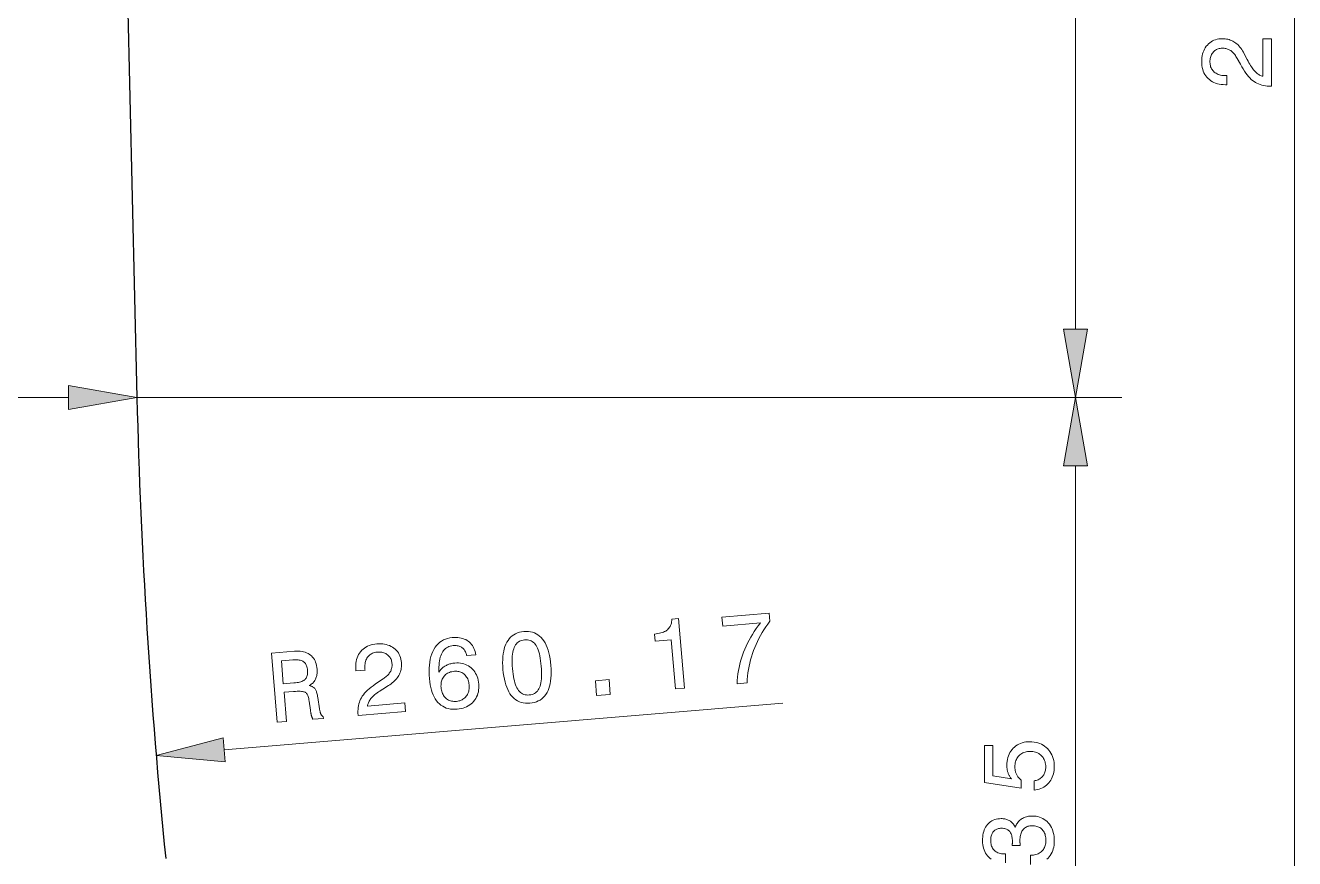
# Model space of a CAD drawing. Extents: x 0 to 297, y 0 to 420.
# Drawn here: x 169.6 to 224.5, y 208.8 to 244.9 of the extents above; entities that cross this region are included whole.
import ezdxf

# ---------------------------------------------------------------- set-up
doc = ezdxf.new("R2010")
doc.units = 0

msp = doc.modelspace()

# ---------------------------------------------------------------- linework, layer by layer
at = {"color": 7, "lineweight": 13}
for p, q in [((224.474, 155.716), (224.474, 349.807)), ((214.996, 231.716), (214.996, 267.807)), ((141.567, 228.761), (171.459, 228.761)), ((174.413, 228.761), (216.996, 228.761)), ((174.413, 228.761), (216.996, 228.761)), ((214.996, 196.716), (214.996, 225.807)), ((178.188, 213.527), (202.345, 215.546))]:
    msp.add_line(p, q, dxfattribs=at)
at = {"color": 7, "lineweight": 30}
msp.add_line((173.413, 270.761), (174.413, 228.761), dxfattribs=at)
at = {"color": 7, "lineweight": 13}
for points in [[(223.474, 242.22), (223.462, 242.22), (223.374, 242.222), (223.29, 242.228), (223.208, 242.238), (223.129, 242.253), (223.053, 242.271), (222.981, 242.294), (222.911, 242.321), (222.844, 242.352), (222.78, 242.387), (222.718, 242.426), (222.659, 242.471), (222.599, 242.522), (222.54, 242.58), (222.481, 242.645), (222.421, 242.716), (222.362, 242.794), (222.303, 242.879), (222.245, 242.97), (222.186, 243.068), (222.127, 243.173), (221.988, 243.428), (221.963, 243.472), (221.937, 243.515), (221.911, 243.554), (221.884, 243.592), (221.856, 243.626), (221.828, 243.659), (221.799, 243.688), (221.769, 243.716), (221.739, 243.741), (221.709, 243.763), (221.677, 243.783), (221.644, 243.801), (221.611, 243.817), (221.576, 243.83), (221.54, 243.842), (221.503, 243.851), (221.465, 243.859), (221.426, 243.864), (221.386, 243.867), (221.345, 243.868), (221.298, 243.867), (221.253, 243.862), (221.21, 243.854), (221.169, 243.842), (221.13, 243.827), (221.092, 243.809), (221.056, 243.788), (221.022, 243.764), (220.99, 243.736), (220.96, 243.705), (220.932, 243.671), (220.907, 243.635), (220.885, 243.597), (220.866, 243.556), (220.85, 243.514), (220.837, 243.469), (220.827, 243.422), (220.82, 243.373), (220.815, 243.321), (220.814, 243.267), (220.816, 243.214), (220.821, 243.163), (220.83, 243.115), (220.843, 243.068), (220.86, 243.024), (220.88, 242.982), (220.905, 242.943), (220.932, 242.906), (220.964, 242.871), (220.999, 242.838), (221.038, 242.809), (221.079, 242.782), (221.123, 242.758), (221.17, 242.738), (221.219, 242.721), (221.272, 242.706), (221.327, 242.695), (221.385, 242.688), (221.446, 242.683), (221.509, 242.681), (221.545, 242.681), (221.545, 242.289), (221.484, 242.289), (221.391, 242.292), (221.302, 242.3), (221.217, 242.313), (221.136, 242.332), (221.059, 242.357), (220.986, 242.386), (220.917, 242.421), (220.851, 242.462), (220.79, 242.508), (220.732, 242.559), (220.68, 242.615), (220.633, 242.675), (220.591, 242.738), (220.555, 242.806), (220.525, 242.877), (220.5, 242.952), (220.48, 243.031), (220.466, 243.114), (220.458, 243.2), (220.455, 243.291), (220.458, 243.377), (220.465, 243.461), (220.477, 243.541), (220.495, 243.618), (220.517, 243.691), (220.544, 243.761), (220.576, 243.827), (220.613, 243.89), (220.655, 243.95), (220.702, 244.006), (220.753, 244.058), (220.807, 244.105), (220.864, 244.146), (220.924, 244.181), (220.987, 244.211), (221.053, 244.236), (221.123, 244.255), (221.195, 244.268), (221.271, 244.277), (221.349, 244.279), (221.41, 244.278), (221.47, 244.273), (221.528, 244.265), (221.585, 244.254), (221.64, 244.239), (221.693, 244.222), (221.745, 244.201), (221.796, 244.177), (221.845, 244.15), (221.892, 244.119), (221.938, 244.085), (221.983, 244.048), (222.026, 244.008), (222.068, 243.964), (222.109, 243.917), (222.149, 243.866), (222.188, 243.812), (222.225, 243.755), (222.261, 243.694), (222.296, 243.63), (222.424, 243.377), (222.462, 243.307), (222.498, 243.241), (222.534, 243.179), (222.569, 243.121), (222.603, 243.067), (222.637, 243.018), (222.669, 242.972), (222.702, 242.93), (222.733, 242.893), (222.764, 242.859), (222.794, 242.829), (222.826, 242.801), (222.858, 242.775), (222.891, 242.751), (222.925, 242.729), (222.959, 242.709), (222.994, 242.692), (223.03, 242.676), (223.066, 242.663), (223.103, 242.652), (223.103, 244.279), (223.474, 244.279)], [(214.475, 231.716), (214.996, 228.761), (215.516, 231.716)], [(171.459, 228.24), (174.413, 228.761), (171.459, 229.282)], [(215.516, 225.807), (214.996, 228.761), (214.475, 225.807)], [(197.697, 216.161), (197.519, 218.287), (196.821, 218.229), (196.796, 218.533), (196.871, 218.542), (196.941, 218.553), (197.008, 218.567), (197.07, 218.582), (197.128, 218.6), (197.182, 218.62), (197.231, 218.642), (197.277, 218.667), (197.318, 218.694), (197.355, 218.723), (197.389, 218.755), (197.419, 218.79), (197.446, 218.827), (197.47, 218.868), (197.49, 218.912), (197.508, 218.959), (197.522, 219.009), (197.532, 219.062), (197.54, 219.119), (197.544, 219.178), (197.836, 219.202), (198.087, 216.194)], [(200.363, 216.384), (200.372, 216.529), (200.386, 216.672), (200.403, 216.814), (200.426, 216.954), (200.452, 217.092), (200.482, 217.228), (200.517, 217.363), (200.556, 217.497), (200.599, 217.628), (200.646, 217.758), (200.698, 217.887), (200.755, 218.015), (200.816, 218.143), (200.882, 218.27), (200.953, 218.396), (201.028, 218.521), (201.108, 218.646), (201.193, 218.77), (201.282, 218.893), (201.376, 219.016), (199.741, 218.879), (199.709, 219.272), (201.757, 219.443), (201.787, 219.086), (201.696, 218.966), (201.61, 218.844), (201.528, 218.722), (201.45, 218.598), (201.377, 218.472), (201.308, 218.345), (201.243, 218.217), (201.183, 218.088), (201.127, 217.957), (201.076, 217.825), (201.028, 217.691), (200.986, 217.556), (200.947, 217.42), (200.913, 217.282), (200.883, 217.142), (200.857, 217.001), (200.836, 216.858), (200.819, 216.714), (200.806, 216.568), (200.798, 216.42)], [(190.24, 217.006), (190.231, 217.154), (190.227, 217.296), (190.229, 217.43), (190.237, 217.558), (190.251, 217.679), (190.271, 217.794), (190.296, 217.901), (190.328, 218.002), (190.365, 218.095), (190.409, 218.182), (190.458, 218.262), (190.512, 218.335), (190.572, 218.4), (190.638, 218.457), (190.709, 218.507), (190.786, 218.549), (190.868, 218.584), (190.955, 218.611), (191.048, 218.631), (191.147, 218.643), (191.247, 218.647), (191.342, 218.643), (191.433, 218.631), (191.52, 218.611), (191.603, 218.582), (191.681, 218.545), (191.755, 218.5), (191.825, 218.446), (191.89, 218.385), (191.952, 218.315), (192.008, 218.236), (192.06, 218.15), (192.107, 218.057), (192.15, 217.955), (192.188, 217.845), (192.222, 217.728), (192.251, 217.602), (192.275, 217.469), (192.295, 217.328), (192.31, 217.179), (192.32, 217.03), (192.324, 216.888), (192.322, 216.753), (192.314, 216.625), (192.3, 216.504), (192.281, 216.39), (192.256, 216.283), (192.225, 216.183), (192.188, 216.09), (192.145, 216.004), (192.096, 215.925), (192.042, 215.853), (191.982, 215.789), (191.917, 215.733), (191.845, 215.683), (191.769, 215.642), (191.686, 215.607), (191.598, 215.58), (191.505, 215.561), (191.405, 215.548), (191.306, 215.544), (191.211, 215.548), (191.12, 215.56), (191.034, 215.581), (190.951, 215.609), (190.873, 215.646), (190.799, 215.691), (190.729, 215.745), (190.663, 215.807), (190.601, 215.877), (190.544, 215.955), (190.492, 216.041), (190.444, 216.134), (190.401, 216.235), (190.362, 216.344), (190.329, 216.461), (190.3, 216.586), (190.275, 216.718), (190.255, 216.858)], [(183.976, 215.014), (183.975, 215.027), (183.969, 215.114), (183.968, 215.199), (183.972, 215.281), (183.98, 215.361), (183.992, 215.438), (184.009, 215.512), (184.03, 215.584), (184.055, 215.653), (184.085, 215.72), (184.119, 215.784), (184.158, 215.847), (184.204, 215.911), (184.257, 215.975), (184.317, 216.04), (184.383, 216.104), (184.455, 216.17), (184.535, 216.236), (184.621, 216.302), (184.714, 216.369), (184.813, 216.436), (185.056, 216.596), (185.098, 216.625), (185.138, 216.654), (185.175, 216.683), (185.21, 216.713), (185.243, 216.744), (185.272, 216.775), (185.3, 216.806), (185.324, 216.838), (185.347, 216.87), (185.366, 216.902), (185.384, 216.935), (185.399, 216.969), (185.412, 217.004), (185.423, 217.04), (185.431, 217.076), (185.438, 217.114), (185.442, 217.152), (185.444, 217.192), (185.444, 217.232), (185.441, 217.273), (185.436, 217.32), (185.427, 217.364), (185.415, 217.406), (185.4, 217.446), (185.383, 217.484), (185.361, 217.52), (185.337, 217.554), (185.31, 217.586), (185.28, 217.615), (185.246, 217.643), (185.21, 217.668), (185.172, 217.69), (185.132, 217.708), (185.091, 217.724), (185.047, 217.737), (185.001, 217.746), (184.953, 217.752), (184.903, 217.756), (184.852, 217.756), (184.798, 217.753), (184.745, 217.746), (184.695, 217.737), (184.647, 217.723), (184.602, 217.706), (184.56, 217.686), (184.52, 217.662), (184.482, 217.635), (184.448, 217.604), (184.416, 217.57), (184.386, 217.532), (184.36, 217.491), (184.336, 217.448), (184.317, 217.402), (184.3, 217.354), (184.287, 217.303), (184.277, 217.249), (184.271, 217.193), (184.268, 217.135), (184.268, 217.074), (184.272, 217.01), (184.275, 216.975), (183.884, 216.942), (183.879, 217.003), (183.874, 217.096), (183.875, 217.185), (183.881, 217.271), (183.893, 217.353), (183.911, 217.432), (183.934, 217.508), (183.964, 217.58), (183.999, 217.648), (184.039, 217.713), (184.085, 217.774), (184.137, 217.832), (184.192, 217.884), (184.252, 217.93), (184.316, 217.972), (184.385, 218.008), (184.458, 218.039), (184.535, 218.065), (184.616, 218.086), (184.702, 218.101), (184.791, 218.112), (184.878, 218.116), (184.962, 218.116), (185.043, 218.11), (185.121, 218.1), (185.195, 218.084), (185.267, 218.062), (185.336, 218.036), (185.402, 218.004), (185.465, 217.967), (185.525, 217.925), (185.581, 217.879), (185.632, 217.829), (185.677, 217.776), (185.718, 217.719), (185.753, 217.658), (185.783, 217.594), (185.808, 217.527), (185.827, 217.456), (185.842, 217.381), (185.851, 217.303), (185.855, 217.242), (185.855, 217.182), (185.852, 217.124), (185.845, 217.066), (185.835, 217.01), (185.822, 216.955), (185.806, 216.902), (185.786, 216.85), (185.763, 216.799), (185.737, 216.749), (185.707, 216.7), (185.674, 216.653), (185.637, 216.606), (185.597, 216.56), (185.553, 216.515), (185.506, 216.472), (185.455, 216.429), (185.401, 216.387), (185.344, 216.346), (185.283, 216.306), (185.042, 216.157), (184.975, 216.114), (184.912, 216.072), (184.853, 216.031), (184.799, 215.991), (184.748, 215.953), (184.701, 215.915), (184.658, 215.879), (184.62, 215.843), (184.585, 215.809), (184.554, 215.775), (184.526, 215.742), (184.501, 215.708), (184.478, 215.674), (184.456, 215.639), (184.437, 215.604), (184.421, 215.568), (184.406, 215.532), (184.394, 215.495), (184.383, 215.458), (184.375, 215.42), (185.997, 215.555), (186.028, 215.186)], [(189.062, 217.635), (188.667, 217.602), (188.658, 217.647), (188.646, 217.69), (188.632, 217.73), (188.616, 217.768), (188.598, 217.803), (188.578, 217.836), (188.556, 217.867), (188.531, 217.895), (188.505, 217.921), (188.476, 217.945), (188.445, 217.966), (188.413, 217.984), (188.378, 218), (188.342, 218.013), (188.304, 218.023), (188.264, 218.031), (188.222, 218.036), (188.178, 218.039), (188.133, 218.039), (188.085, 218.036), (188.022, 218.028), (187.961, 218.015), (187.905, 217.996), (187.851, 217.973), (187.802, 217.944), (187.755, 217.911), (187.713, 217.872), (187.673, 217.828), (187.638, 217.779), (187.606, 217.725), (187.577, 217.666), (187.552, 217.601), (187.53, 217.531), (187.511, 217.456), (187.496, 217.375), (187.484, 217.289), (187.475, 217.198), (187.47, 217.102), (187.468, 217), (187.47, 216.893), (187.493, 216.926), (187.518, 216.959), (187.543, 216.99), (187.57, 217.019), (187.598, 217.047), (187.627, 217.073), (187.658, 217.098), (187.69, 217.122), (187.723, 217.144), (187.757, 217.164), (187.793, 217.183), (187.829, 217.201), (187.867, 217.217), (187.905, 217.231), (187.945, 217.243), (187.985, 217.254), (188.026, 217.264), (188.069, 217.272), (188.112, 217.278), (188.157, 217.282), (188.24, 217.287), (188.321, 217.285), (188.399, 217.278), (188.474, 217.265), (188.547, 217.246), (188.617, 217.222), (188.684, 217.192), (188.748, 217.156), (188.81, 217.115), (188.869, 217.068), (188.924, 217.016), (188.974, 216.96), (189.019, 216.9), (189.059, 216.837), (189.094, 216.769), (189.124, 216.698), (189.148, 216.622), (189.168, 216.543), (189.183, 216.46), (189.193, 216.373), (189.198, 216.285), (189.196, 216.2), (189.189, 216.118), (189.176, 216.039), (189.157, 215.963), (189.132, 215.89), (189.101, 215.819), (189.064, 215.752), (189.022, 215.687), (188.973, 215.625), (188.92, 215.568), (188.863, 215.515), (188.801, 215.468), (188.736, 215.426), (188.667, 215.389), (188.594, 215.358), (188.517, 215.332), (188.436, 215.311), (188.351, 215.296), (188.262, 215.286), (188.159, 215.281), (188.061, 215.283), (187.967, 215.294), (187.877, 215.312), (187.791, 215.338), (187.71, 215.371), (187.633, 215.412), (187.56, 215.461), (187.491, 215.518), (187.427, 215.582), (187.368, 215.653), (187.314, 215.732), (187.264, 215.817), (187.22, 215.909), (187.181, 216.008), (187.146, 216.114), (187.117, 216.227), (187.093, 216.347), (187.074, 216.473), (187.06, 216.607), (187.05, 216.764), (187.047, 216.914), (187.049, 217.058), (187.059, 217.195), (187.075, 217.325), (187.098, 217.448), (187.127, 217.565), (187.163, 217.675), (187.205, 217.778), (187.254, 217.874), (187.309, 217.963), (187.369, 218.043), (187.435, 218.115), (187.506, 218.179), (187.583, 218.234), (187.665, 218.281), (187.753, 218.319), (187.847, 218.349), (187.945, 218.371), (188.05, 218.384), (188.134, 218.389), (188.214, 218.389), (188.291, 218.385), (188.365, 218.376), (188.436, 218.362), (188.504, 218.344), (188.568, 218.321), (188.629, 218.293), (188.687, 218.261), (188.741, 218.224), (188.792, 218.183), (188.839, 218.138), (188.881, 218.089), (188.92, 218.036), (188.954, 217.979), (188.984, 217.918), (189.01, 217.853), (189.032, 217.784), (189.049, 217.712)], [(190.652, 217.04), (190.664, 216.92), (190.678, 216.807), (190.694, 216.701), (190.713, 216.601), (190.735, 216.509), (190.759, 216.423), (190.785, 216.344), (190.814, 216.272), (190.845, 216.207), (190.879, 216.149), (190.916, 216.097), (190.955, 216.051), (190.997, 216.011), (191.043, 215.977), (191.091, 215.95), (191.142, 215.928), (191.196, 215.912), (191.253, 215.903), (191.313, 215.899), (191.376, 215.901), (191.439, 215.909), (191.497, 215.923), (191.552, 215.942), (191.603, 215.966), (191.65, 215.996), (191.692, 216.031), (191.731, 216.071), (191.766, 216.117), (191.797, 216.168), (191.824, 216.224), (191.847, 216.287), (191.866, 216.356), (191.882, 216.431), (191.895, 216.514), (191.904, 216.602), (191.909, 216.698), (191.911, 216.799), (191.91, 216.908), (191.905, 217.023), (191.896, 217.144), (191.884, 217.266), (191.87, 217.381), (191.854, 217.488), (191.835, 217.588), (191.814, 217.682), (191.79, 217.768), (191.764, 217.847), (191.736, 217.919), (191.705, 217.984), (191.672, 218.042), (191.636, 218.093), (191.597, 218.138), (191.555, 218.177), (191.51, 218.211), (191.462, 218.238), (191.411, 218.26), (191.357, 218.275), (191.3, 218.285), (191.24, 218.288), (191.176, 218.286), (191.114, 218.278), (191.056, 218.264), (191.001, 218.245), (190.95, 218.221), (190.904, 218.191), (190.861, 218.155), (190.822, 218.115), (190.786, 218.068), (190.755, 218.017), (190.728, 217.96), (190.704, 217.896), (190.684, 217.827), (190.667, 217.751), (190.655, 217.669), (190.645, 217.58), (190.639, 217.485), (190.637, 217.383), (190.639, 217.275), (190.644, 217.161)], [(180.479, 214.722), (180.229, 217.707), (181.227, 217.79), (181.314, 217.795), (181.396, 217.796), (181.475, 217.791), (181.55, 217.782), (181.621, 217.769), (181.688, 217.75), (181.751, 217.727), (181.81, 217.699), (181.866, 217.667), (181.918, 217.629), (181.966, 217.587), (182.009, 217.541), (182.048, 217.491), (182.083, 217.436), (182.114, 217.377), (182.14, 217.313), (182.162, 217.245), (182.179, 217.173), (182.193, 217.096), (182.202, 217.015), (182.205, 216.967), (182.206, 216.919), (182.205, 216.874), (182.201, 216.829), (182.196, 216.786), (182.188, 216.744), (182.179, 216.704), (182.167, 216.665), (182.153, 216.627), (182.137, 216.591), (182.119, 216.556), (182.099, 216.522), (182.076, 216.49), (182.052, 216.459), (182.026, 216.43), (181.997, 216.402), (181.967, 216.376), (181.935, 216.351), (181.9, 216.328), (181.864, 216.306), (181.896, 216.298), (181.927, 216.288), (181.956, 216.277), (181.984, 216.265), (182.01, 216.252), (182.034, 216.237), (182.056, 216.221), (182.076, 216.204), (182.095, 216.185), (182.112, 216.165), (182.128, 216.142), (182.143, 216.116), (182.157, 216.087), (182.171, 216.054), (182.183, 216.017), (182.195, 215.978), (182.206, 215.935), (182.217, 215.888), (182.226, 215.838), (182.235, 215.785), (182.307, 215.302), (182.312, 215.271), (182.317, 215.243), (182.322, 215.216), (182.328, 215.19), (182.334, 215.167), (182.34, 215.145), (182.346, 215.124), (182.353, 215.106), (182.359, 215.089), (182.366, 215.074), (182.374, 215.06), (182.382, 215.047), (182.39, 215.035), (182.4, 215.023), (182.41, 215.013), (182.42, 215.003), (182.431, 214.993), (182.443, 214.985), (182.455, 214.977), (182.468, 214.97), (182.475, 214.889), (182.023, 214.851), (182.017, 214.86), (182.01, 214.871), (182.004, 214.883), (181.997, 214.895), (181.991, 214.909), (181.985, 214.924), (181.98, 214.939), (181.974, 214.956), (181.968, 214.973), (181.963, 214.992), (181.957, 215.011), (181.952, 215.032), (181.947, 215.055), (181.942, 215.079), (181.936, 215.104), (181.931, 215.13), (181.926, 215.158), (181.921, 215.187), (181.916, 215.218), (181.912, 215.25), (181.858, 215.635), (181.849, 215.691), (181.839, 215.742), (181.827, 215.79), (181.814, 215.833), (181.8, 215.872), (181.784, 215.907), (181.767, 215.938), (181.748, 215.964), (181.728, 215.987), (181.707, 216.005), (181.682, 216.02), (181.65, 216.032), (181.613, 216.042), (181.57, 216.05), (181.521, 216.056), (181.465, 216.059), (181.404, 216.06), (181.336, 216.059), (181.262, 216.056), (181.183, 216.05), (180.773, 216.016), (180.878, 214.755)], [(181.147, 217.416), (180.659, 217.375), (180.742, 216.381), (181.202, 216.42), (181.27, 216.426), (181.334, 216.435), (181.393, 216.446), (181.448, 216.459), (181.498, 216.473), (181.544, 216.49), (181.585, 216.509), (181.622, 216.529), (181.654, 216.552), (181.682, 216.576), (181.707, 216.603), (181.728, 216.633), (181.746, 216.665), (181.761, 216.7), (181.773, 216.739), (181.783, 216.78), (181.789, 216.824), (181.792, 216.87), (181.792, 216.92), (181.789, 216.972), (181.783, 217.023), (181.775, 217.072), (181.764, 217.116), (181.751, 217.158), (181.736, 217.196), (181.718, 217.232), (181.697, 217.264), (181.674, 217.292), (181.648, 217.318), (181.62, 217.34), (181.589, 217.359), (181.555, 217.376), (181.516, 217.39), (181.475, 217.402), (181.429, 217.41), (181.38, 217.417), (181.327, 217.42), (181.27, 217.421), (181.21, 217.42)], [(188.778, 216.334), (188.771, 216.391), (188.762, 216.445), (188.749, 216.497), (188.734, 216.546), (188.715, 216.593), (188.694, 216.637), (188.669, 216.678), (188.641, 216.717), (188.611, 216.753), (188.577, 216.786), (188.541, 216.817), (188.503, 216.843), (188.463, 216.867), (188.422, 216.886), (188.379, 216.902), (188.334, 216.914), (188.288, 216.922), (188.24, 216.927), (188.19, 216.928), (188.138, 216.925), (188.081, 216.919), (188.026, 216.909), (187.974, 216.896), (187.925, 216.88), (187.879, 216.86), (187.836, 216.838), (187.796, 216.812), (187.758, 216.783), (187.723, 216.75), (187.691, 216.715), (187.662, 216.676), (187.637, 216.635), (187.616, 216.592), (187.598, 216.547), (187.583, 216.5), (187.572, 216.45), (187.565, 216.398), (187.561, 216.343), (187.56, 216.287), (187.564, 216.228), (187.57, 216.169), (187.58, 216.113), (187.593, 216.06), (187.609, 216.01), (187.627, 215.962), (187.65, 215.917), (187.675, 215.875), (187.703, 215.835), (187.734, 215.799), (187.769, 215.765), (187.805, 215.734), (187.844, 215.707), (187.885, 215.684), (187.929, 215.664), (187.974, 215.649), (188.021, 215.637), (188.07, 215.628), (188.121, 215.624), (188.174, 215.623), (188.23, 215.626), (188.282, 215.632), (188.333, 215.641), (188.381, 215.655), (188.426, 215.671), (188.469, 215.691), (188.51, 215.715), (188.549, 215.742), (188.585, 215.772), (188.619, 215.806), (188.65, 215.844), (188.679, 215.884), (188.704, 215.926), (188.726, 215.97), (188.744, 216.016), (188.758, 216.064), (188.769, 216.114), (188.777, 216.166), (188.78, 216.22), (188.781, 216.276)], [(194.289, 215.876), (194.235, 216.517), (194.83, 216.567), (194.883, 215.926)], [(178.144, 214.046), (175.244, 213.281), (178.231, 213.008)], [(213.213, 211.79), (213.213, 212.19), (213.259, 212.199), (213.303, 212.209), (213.345, 212.223), (213.384, 212.239), (213.422, 212.257), (213.457, 212.278), (213.491, 212.301), (213.522, 212.326), (213.552, 212.355), (213.579, 212.385), (213.604, 212.418), (213.627, 212.452), (213.646, 212.489), (213.663, 212.527), (213.678, 212.566), (213.69, 212.608), (213.699, 212.651), (213.706, 212.696), (213.71, 212.743), (213.711, 212.791), (213.709, 212.85), (213.704, 212.907), (213.694, 212.961), (213.682, 213.013), (213.665, 213.063), (213.645, 213.11), (213.621, 213.155), (213.594, 213.198), (213.562, 213.238), (213.527, 213.276), (213.49, 213.311), (213.449, 213.342), (213.407, 213.369), (213.362, 213.393), (213.315, 213.414), (213.266, 213.43), (213.214, 213.443), (213.16, 213.452), (213.103, 213.458), (213.045, 213.459), (212.985, 213.458), (212.927, 213.452), (212.872, 213.443), (212.82, 213.43), (212.77, 213.414), (212.723, 213.394), (212.678, 213.371), (212.635, 213.343), (212.595, 213.312), (212.558, 213.278), (212.523, 213.241), (212.492, 213.201), (212.465, 213.158), (212.442, 213.113), (212.422, 213.066), (212.405, 213.016), (212.393, 212.963), (212.384, 212.908), (212.378, 212.851), (212.376, 212.791), (212.377, 212.756), (212.379, 212.722), (212.383, 212.689), (212.388, 212.656), (212.394, 212.624), (212.401, 212.592), (212.41, 212.561), (212.421, 212.531), (212.433, 212.501), (212.446, 212.472), (212.461, 212.443), (212.477, 212.415), (212.494, 212.388), (212.512, 212.362), (212.532, 212.336), (212.554, 212.312), (212.576, 212.288), (212.6, 212.264), (212.626, 212.242), (212.653, 212.22), (212.653, 211.876), (211.063, 212.112), (211.063, 213.714), (211.417, 213.714), (211.417, 212.401), (212.225, 212.281), (212.206, 212.303), (212.188, 212.325), (212.172, 212.349), (212.156, 212.373), (212.141, 212.398), (212.127, 212.424), (212.114, 212.451), (212.102, 212.478), (212.091, 212.506), (212.08, 212.535), (212.071, 212.564), (212.062, 212.595), (212.055, 212.625), (212.048, 212.656), (212.043, 212.688), (212.039, 212.72), (212.035, 212.753), (212.033, 212.786), (212.031, 212.82), (212.031, 212.854), (212.033, 212.945), (212.042, 213.032), (212.055, 213.115), (212.075, 213.195), (212.099, 213.271), (212.129, 213.343), (212.165, 213.412), (212.206, 213.478), (212.253, 213.539), (212.305, 213.597), (212.361, 213.651), (212.421, 213.699), (212.485, 213.741), (212.551, 213.778), (212.621, 213.809), (212.695, 213.834), (212.772, 213.854), (212.853, 213.868), (212.936, 213.876), (213.024, 213.879), (213.116, 213.876), (213.205, 213.867), (213.291, 213.852), (213.373, 213.831), (213.451, 213.804), (213.526, 213.771), (213.597, 213.733), (213.665, 213.688), (213.729, 213.637), (213.789, 213.581), (213.845, 213.519), (213.894, 213.454), (213.938, 213.385), (213.976, 213.313), (214.009, 213.237), (214.035, 213.158), (214.056, 213.075), (214.07, 212.988), (214.079, 212.898), (214.082, 212.804), (214.08, 212.72), (214.072, 212.64), (214.06, 212.562), (214.044, 212.488), (214.022, 212.416), (213.996, 212.347), (213.965, 212.281), (213.929, 212.218), (213.888, 212.158), (213.843, 212.101), (213.793, 212.047), (213.741, 211.999), (213.686, 211.955), (213.627, 211.917), (213.566, 211.883), (213.501, 211.855), (213.434, 211.831), (213.363, 211.812), (213.29, 211.798)]]:
    msp.add_lwpolyline(points, close=True, dxfattribs=at)
for points in [[(211.35, 208.806), (211.292, 208.85), (211.238, 208.898), (211.188, 208.951), (211.144, 209.008), (211.105, 209.068), (211.071, 209.132), (211.042, 209.199), (211.018, 209.27), (211, 209.344), (210.987, 209.422), (210.979, 209.504), (210.977, 209.589), (210.979, 209.679), (210.985, 209.764), (210.996, 209.846), (211.011, 209.923), (211.03, 209.997), (211.053, 210.066), (211.081, 210.131), (211.113, 210.192), (211.149, 210.249), (211.189, 210.301), (211.234, 210.349), (211.281, 210.392), (211.332, 210.43), (211.387, 210.463), (211.445, 210.491), (211.506, 210.514), (211.57, 210.531), (211.638, 210.544), (211.709, 210.552), (211.784, 210.554), (211.827, 210.553), (211.868, 210.55), (211.909, 210.546), (211.948, 210.539), (211.985, 210.53), (212.022, 210.52), (212.057, 210.507), (212.091, 210.493), (212.124, 210.477), (212.155, 210.458), (212.185, 210.438), (212.214, 210.416), (212.241, 210.393), (212.266, 210.367), (212.29, 210.339), (212.313, 210.31), (212.334, 210.279), (212.354, 210.246), (212.372, 210.211), (212.389, 210.175), (212.408, 210.222), (212.428, 210.267), (212.451, 210.31), (212.476, 210.35), (212.502, 210.388), (212.531, 210.424), (212.562, 210.457), (212.594, 210.488), (212.629, 210.516), (212.665, 210.543), (212.704, 210.566), (212.744, 210.588), (212.786, 210.607), (212.829, 210.623), (212.874, 210.637), (212.922, 210.648), (212.97, 210.657), (213.021, 210.663), (213.073, 210.667), (213.127, 210.668), (213.212, 210.665), (213.293, 210.656), (213.371, 210.642), (213.445, 210.621), (213.516, 210.594), (213.584, 210.562), (213.648, 210.523), (213.709, 210.479), (213.767, 210.429), (213.821, 210.373), (213.87, 210.312), (213.915, 210.247), (213.954, 210.178), (213.988, 210.106), (214.017, 210.029), (214.04, 209.949), (214.058, 209.865), (214.072, 209.777), (214.079, 209.685), (214.082, 209.589), (214.079, 209.498), (214.071, 209.411), (214.057, 209.327), (214.038, 209.248), (214.014, 209.172), (213.984, 209.1), (213.949, 209.031), (213.908, 208.967), (213.862, 208.906), (213.81, 208.849), (213.754, 208.796)], [(213.055, 208.572), (213.055, 208.971), (213.117, 208.974), (213.176, 208.98), (213.232, 208.989), (213.285, 209.002), (213.336, 209.018), (213.383, 209.037), (213.428, 209.059), (213.47, 209.084), (213.509, 209.113), (213.545, 209.145), (213.578, 209.18), (213.608, 209.217), (213.634, 209.257), (213.657, 209.3), (213.676, 209.346), (213.692, 209.394), (213.704, 209.445), (213.712, 209.499), (213.718, 209.555), (213.719, 209.614), (213.718, 209.672), (213.713, 209.727), (213.705, 209.78), (213.694, 209.83), (213.68, 209.878), (213.662, 209.923), (213.642, 209.966), (213.618, 210.006), (213.591, 210.044), (213.561, 210.079), (213.528, 210.111), (213.493, 210.14), (213.456, 210.165), (213.416, 210.187), (213.374, 210.206), (213.329, 210.221), (213.282, 210.233), (213.233, 210.242), (213.181, 210.247), (213.127, 210.249), (213.078, 210.247), (213.031, 210.242), (212.986, 210.233), (212.944, 210.222), (212.904, 210.207), (212.866, 210.188), (212.83, 210.166), (212.796, 210.141), (212.765, 210.113), (212.736, 210.081), (212.709, 210.046), (212.685, 210.008), (212.664, 209.968), (212.646, 209.925), (212.631, 209.879), (212.618, 209.831), (212.608, 209.78), (212.601, 209.726), (212.597, 209.669), (212.596, 209.61), (212.596, 209.601), (212.596, 209.593), (212.596, 209.584), (212.596, 209.575), (212.596, 209.567), (212.596, 209.558), (212.597, 209.549), (212.597, 209.54), (212.597, 209.53), (212.598, 209.521), (212.598, 209.512), (212.599, 209.501), (212.599, 209.491), (212.6, 209.479), (212.6, 209.467), (212.601, 209.455), (212.602, 209.442), (212.602, 209.428), (212.603, 209.414), (212.604, 209.399), (212.265, 209.399), (212.265, 209.408), (212.265, 209.417), (212.266, 209.426), (212.266, 209.435), (212.267, 209.444), (212.267, 209.453), (212.267, 209.462), (212.267, 209.47), (212.268, 209.479), (212.268, 209.487), (212.268, 209.496), (212.268, 209.504), (212.268, 209.512), (212.269, 209.52), (212.269, 209.528), (212.269, 209.536), (212.269, 209.543), (212.269, 209.551), (212.269, 209.558), (212.269, 209.565), (212.268, 209.622), (212.264, 209.676), (212.259, 209.726), (212.251, 209.774), (212.24, 209.819), (212.228, 209.86), (212.213, 209.899), (212.195, 209.934), (212.176, 209.967), (212.154, 209.997), (212.13, 210.023), (212.103, 210.047), (212.074, 210.068), (212.043, 210.086), (212.009, 210.102), (211.972, 210.114), (211.934, 210.124), (211.893, 210.131), (211.849, 210.135), (211.803, 210.137), (211.758, 210.135), (211.716, 210.131), (211.676, 210.125), (211.638, 210.115), (211.602, 210.103), (211.568, 210.088), (211.536, 210.07), (211.506, 210.05), (211.479, 210.027), (211.453, 210.001), (211.43, 209.972), (211.409, 209.942), (211.391, 209.909), (211.375, 209.873), (211.361, 209.835), (211.35, 209.795), (211.342, 209.752), (211.336, 209.707), (211.332, 209.66), (211.331, 209.61), (211.332, 209.554), (211.337, 209.501), (211.345, 209.45), (211.357, 209.402), (211.371, 209.358), (211.389, 209.315), (211.41, 209.276), (211.435, 209.239), (211.462, 209.206), (211.493, 209.174), (211.527, 209.146), (211.564, 209.121), (211.604, 209.099), (211.647, 209.079), (211.693, 209.063), (211.743, 209.05), (211.795, 209.039), (211.85, 209.032), (211.908, 209.027), (211.97, 209.026), (211.97, 208.642)]]:
    msp.add_lwpolyline(points, dxfattribs=at)
at = {"color": 7, "lineweight": 30}
msp.add_arc((434.507, 234.954), 260.168, 181.36393, 185.76387, dxfattribs=at)
at = {"color": 7, "lineweight": 13}
for points in [[(214.475, 231.716), (214.996, 228.761), (214.475, 231.716), (215.516, 231.716)], [(171.459, 228.24), (174.413, 228.761), (171.459, 228.24), (171.459, 229.282)], [(215.516, 225.807), (214.996, 228.761), (215.516, 225.807), (214.475, 225.807)], [(178.144, 214.046), (175.244, 213.281), (178.144, 214.046), (178.231, 213.008)]]:
    msp.add_solid(points, dxfattribs=at)

doc.saveas('drawing.dxf')
